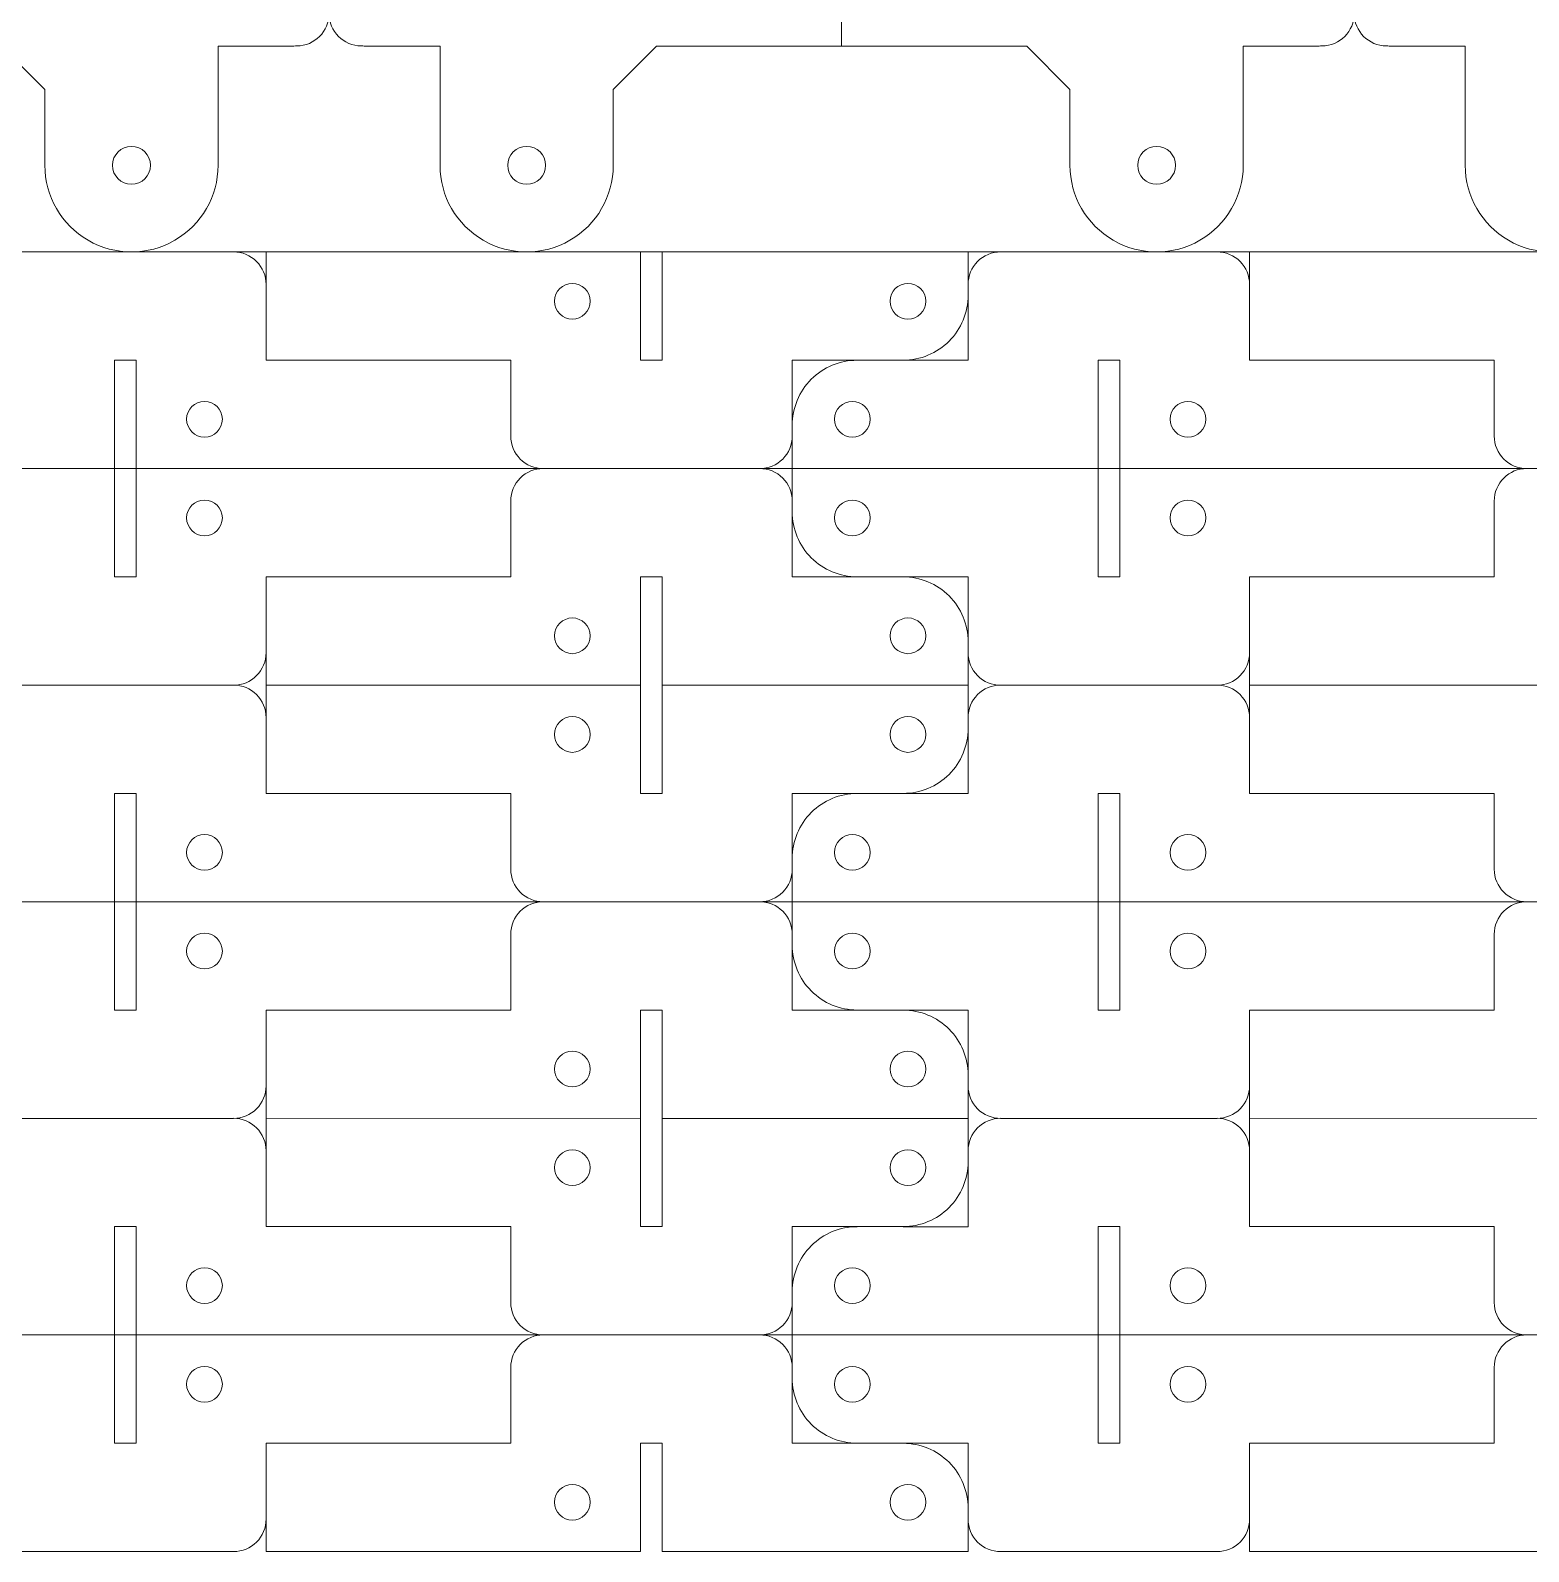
# Model space of a CAD drawing. Header units: millimetres. Extents: x -300 to 287, y -145 to 141.
# Drawn here: x -138.1 to 0.3, y -145 to -4.5 of the extents above; entities that cross this region are included whole.
import ezdxf

# ---------------------------------------------------------------- set-up
doc = ezdxf.new("R2010")
doc.units = ezdxf.units.MM
doc.header["$MEASUREMENT"] = 0
doc.layers.add('Layer 1', color=7, linetype='Continuous')

msp = doc.modelspace()

# ---------------------------------------------------------------- linework, layer by layer
at = {"layer": 'Layer 1', "lineweight": 9}
for points in [[(-88.4857, 4.0377), (-63.1422, 4.0377), (-63.1422, -5.9623), (-80.2357, -5.9623), (-84.2357, -9.9623), (-84.2357, -16.9623)], [(-157.8292, -5.9623), (-140.7357, -5.9623), (-136.7357, -9.9623), (-136.7357, -16.9623)], [(-113.992, -5.9623), (-120.7357, -5.9623), (-120.7357, -16.9623), (-120.7357, -5.9623)], [(-106.9794, -5.9623), (-100.2357, -5.9623), (-100.2357, -16.9623), (-100.2357, -5.9623)], [(-63.1423, -5.9623), (-46.0488, -5.9623), (-42.0488, -9.9623), (-42.0488, -16.9623)], [(-275.382, -41.9623), (-275.382, -34.9623), (-297.9755, -34.9623), (-297.9755, -24.9659), (244.0537, -24.9595)], [(-93.7056, -41.9623), (-93.7056, -34.9623), (-93.7056, -34.9595), (-116.2991, -34.9595), (-116.2991, -34.9623), (-116.2991, -24.9659)], [(-81.7056, -24.9623), (-81.7056, -34.9596), (-79.7056, -34.9596), (-79.7056, -24.9621)], [(-51.461, -28.9569), (-51.461, -24.9592)], [(-2.8674, -41.9623), (-2.8674, -34.9623), (-2.8674, -34.9595), (-25.4609, -34.9595), (-25.4609, -34.9623), (-25.4609, -24.9659)], [(-128.2991, -44.9595), (-128.2991, -44.9613), (-128.2991, -54.9586), (-130.2991, -54.9586), (-130.2991, -44.9611), (-130.2991, -44.9597), (-130.2991, -34.9622), (-128.2991, -34.9622), (-128.2991, -44.9595)], [(-67.7056, -41.9623), (-67.7056, -34.9569), (-57.461, -34.9569)], [(-37.4609, -44.9595), (-37.4609, -44.9613), (-37.4609, -54.9586), (-39.4609, -54.9586), (-39.4609, -44.9611), (-39.4609, -44.9597), (-39.4609, -34.9622), (-37.4609, -34.9622), (-37.4609, -44.9595)], [(-272.382, -44.9585), (269.6472, -44.9585)], [(-90.7056, -44.9585), (-90.7056, -44.9623)], [(-70.7056, -44.9585), (-70.7056, -44.9623)], [(0.1326, -44.9585), (0.1326, -44.9623)], [(-79.7056, -64.9583), (-79.7056, -74.9558), (-81.7056, -74.9558), (-81.7056, -64.9585), (-116.2991, -64.9549), (-116.2991, -54.9585), (-116.2991, -54.9613), (-93.7056, -54.9613), (-93.7056, -54.9585), (-93.7056, -47.9585)], [(-57.461, -54.9639), (-67.7056, -54.9639), (-67.7056, -47.9585)], [(11.1326, -64.9583), (11.1326, -74.9558), (9.1326, -74.9558), (9.1326, -64.9585), (-25.4609, -64.9549), (-25.4609, -54.9585), (-25.4609, -54.9613), (-2.8674, -54.9613), (-2.8674, -54.9585), (-2.8674, -47.9585)], [(-81.7056, -64.9585), (-81.7056, -54.9612), (-79.7056, -54.9612), (-79.7056, -64.9587), (-51.461, -64.9616), (-51.461, -60.9639)], [(-57.461, -54.9559), (-51.4609, -54.9559), (-51.4609, -61.9613)], [(-139.2991, -64.9613), (-119.2991, -64.9613)], [(-93.7056, -81.9585), (-93.7056, -74.9585), (-93.7056, -74.9557), (-116.2991, -74.9557), (-116.2991, -74.9585), (-116.2991, -64.9621)], [(-51.461, -68.9531), (-51.461, -64.9554)], [(-48.4609, -64.9613), (-28.4609, -64.9613)], [(-2.8674, -81.9585), (-2.8674, -74.9585), (-2.8674, -74.9557), (-25.4609, -74.9557), (-25.4609, -74.9585), (-25.4609, -64.9621)], [(-128.2991, -84.9557), (-128.2991, -84.9575), (-128.2991, -94.9548), (-130.2991, -94.9548), (-130.2991, -84.9573), (-130.2991, -84.9559), (-130.2991, -74.9584), (-128.2991, -74.9584), (-128.2991, -84.9557)], [(-67.7056, -81.9585), (-67.7056, -74.9531), (-57.461, -74.9531)], [(-37.4609, -84.9557), (-37.4609, -84.9575), (-37.4609, -94.9548), (-39.4609, -94.9548), (-39.4609, -84.9573), (-39.4609, -84.9559), (-39.4609, -74.9584), (-37.4609, -74.9584), (-37.4609, -84.9557)], [(-272.382, -84.9547), (269.6472, -84.9547)], [(-90.7056, -84.9547), (-90.7056, -84.9585)], [(-70.7056, -84.9547), (-70.7056, -84.9585)], [(0.1326, -84.9547), (0.1326, -84.9585)], [(-79.7056, -104.9545), (-79.7056, -114.952), (-81.7056, -114.952), (-81.7056, -104.9547), (-116.2991, -104.9511), (-116.2991, -94.9547), (-116.2991, -94.9575), (-93.7056, -94.9575), (-93.7056, -94.9547), (-93.7056, -87.9547)], [(-57.461, -94.9601), (-67.7056, -94.9601), (-67.7056, -87.9547)], [(11.1326, -104.9545), (11.1326, -114.952), (9.1326, -114.952), (9.1326, -104.9547), (-25.4609, -104.9511), (-25.4609, -94.9547), (-25.4609, -94.9575), (-2.8674, -94.9575), (-2.8674, -94.9547), (-2.8674, -87.9547)], [(-81.7056, -104.9547), (-81.7056, -94.9574), (-79.7056, -94.9574), (-79.7056, -104.9549), (-51.461, -104.9578), (-51.461, -100.9601)], [(-57.461, -94.9521), (-51.4609, -94.9521), (-51.4609, -101.9575)], [(-139.2991, -104.9575), (-119.2991, -104.9575)], [(-93.7056, -121.9547), (-93.7056, -114.9547), (-93.7056, -114.9519), (-116.2991, -114.9519), (-116.2991, -114.9547), (-116.2991, -104.9583)], [(-51.461, -104.9516), (-51.461, -108.9493)], [(-48.4609, -104.9575), (-28.4609, -104.9575)], [(-2.8674, -121.9547), (-2.8674, -114.9547), (-2.8674, -114.9519), (-25.4609, -114.9519), (-25.4609, -114.9547), (-25.4609, -104.9583)], [(-128.2991, -124.9519), (-128.2991, -124.9537), (-128.2991, -134.951), (-130.2991, -134.951), (-130.2991, -124.9535), (-130.2991, -124.9521), (-130.2991, -114.9546), (-128.2991, -114.9546), (-128.2991, -124.9519)], [(-57.461, -114.9493), (-67.7056, -114.9493), (-67.7056, -121.9547)], [(-37.4609, -124.9519), (-37.4609, -124.9537), (-37.4609, -134.951), (-39.4609, -134.951), (-39.4609, -124.9535), (-39.4609, -124.9521), (-39.4609, -114.9546), (-37.4609, -114.9546), (-37.4609, -124.9519)], [(269.6472, -124.9509), (-272.382, -124.9509)], [(-90.7056, -124.9509), (-90.7056, -124.9547)], [(-70.7056, -124.9547), (-70.7056, -124.9509)], [(0.1326, -124.9509), (0.1326, -124.9547)], [(-51.461, -140.9563), (-51.461, -144.954), (-79.7056, -144.9511), (-79.7056, -134.9536), (-81.7056, -134.9536), (-81.7056, -144.9509), (-116.2991, -144.9473), (-116.2991, -134.9509), (-116.2991, -134.9537), (-93.7056, -134.9537), (-93.7056, -134.9509), (-93.7056, -127.9509)], [(-67.7056, -127.9509), (-67.7056, -134.9563), (-57.461, -134.9563)], [(39.3772, -140.9563), (39.3772, -144.954), (11.1326, -144.9511), (11.1326, -134.9536), (9.1326, -134.9536), (9.1326, -144.9509), (-25.4609, -144.9473), (-25.4609, -134.9509), (-25.4609, -134.9537), (-2.8674, -134.9537), (-2.8674, -134.9509), (-2.8674, -127.9509)], [(-57.461, -134.9483), (-51.4609, -134.9483), (-51.4609, -141.9537)], [(-139.2991, -144.9537), (-119.2991, -144.9537)], [(-48.4609, -144.9537), (-28.4609, -144.9537)]]:
    msp.add_lwpolyline(points, dxfattribs=at)
at = {"layer": 'Layer 1', "color": 240, "lineweight": 9}
for points in [[(-19.3051, -5.9623), (-26.0488, -5.9623), (-26.0488, -16.9623), (-26.0488, -5.9623)], [(-5.5488, -5.9623), (-5.5488, -16.9623), (-5.5488, -5.9623), (-12.2925, -5.9623)], [(-57.461, -34.9649), (-51.4609, -34.9649), (-51.4609, -27.9595)], [(-67.7055, -47.9585), (-67.7055, -44.9582), (-67.7055, -44.9626), (-67.7055, -41.9623)], [(-57.461, -74.9611), (-51.4609, -74.9611), (-51.4609, -67.9557)], [(-67.7055, -87.9547), (-67.7055, -84.9544), (-67.7055, -84.9588), (-67.7055, -81.9585)], [(-57.461, -114.9573), (-51.4609, -114.9573), (-51.4609, -107.9519)], [(-67.7055, -127.9509), (-67.7055, -124.9506), (-67.7055, -124.955), (-67.7055, -121.9547)]]:
    msp.add_lwpolyline(points, dxfattribs=at)
at = {"layer": 'Layer 1', "lineweight": 9}
for points, knots in [([(-110.4857, -2.9445), (-110.4857, -4.5928), (-111.8155, -5.9324), (-113.4637, -5.9444), (-113.6399, -5.9457), (-113.8161, -5.9517), (-113.992, -5.9623)], [0, 0, 0, 0, 1, 1, 1, 2, 2, 2, 2]), ([(-110.4857, -2.9445), (-110.4857, -4.5928), (-109.1559, -5.9324), (-107.5077, -5.9444), (-107.3315, -5.9457), (-107.1553, -5.9517), (-106.9794, -5.9623)], [0, 0, 0, 0, 1, 1, 1, 2, 2, 2, 2]), ([(-136.7357, -16.9623), (-136.7357, -19.8204), (-135.2109, -22.4614), (-132.7357, -23.8905), (-130.2605, -25.3195), (-127.2109, -25.3195), (-124.7357, -23.8905), (-122.2605, -22.4614), (-120.7357, -19.8204), (-120.7357, -16.9623)], [0, 0, 0, 0, 1, 1, 1, 2, 2, 2, 3, 3, 3, 3]), ([(-84.2357, -16.9623), (-84.2357, -19.8204), (-85.7605, -22.4614), (-88.2357, -23.8905), (-90.7109, -25.3195), (-93.7605, -25.3195), (-96.2357, -23.8905), (-98.7109, -22.4614), (-100.2357, -19.8204), (-100.2357, -16.9623)], [0, 0, 0, 0, 1, 1, 1, 2, 2, 2, 3, 3, 3, 3]), ([(-42.0488, -16.9623), (-42.0488, -19.8204), (-40.524, -22.4614), (-38.0488, -23.8905), (-35.5736, -25.3195), (-32.524, -25.3195), (-30.0488, -23.8905), (-27.5736, -22.4614), (-26.0488, -19.8204), (-26.0488, -16.9623)], [0, 0, 0, 0, 1, 1, 1, 2, 2, 2, 3, 3, 3, 3]), ([(10.4512, -16.9623), (10.4512, -19.8204), (8.9264, -22.4614), (6.4512, -23.8905), (3.976, -25.3195), (0.9264, -25.3195), (-1.5488, -23.8905), (-4.024, -22.4614), (-5.5488, -19.8204), (-5.5488, -16.9623)], [0, 0, 0, 0, 1, 1, 1, 2, 2, 2, 3, 3, 3, 3]), ([(-57.461, -34.9569), (-55.8697, -34.9569), (-54.3436, -34.3248), (-53.2183, -33.1996), (-52.0931, -32.0744), (-51.461, -30.5482), (-51.461, -28.9569)], [0, 0, 0, 0, 1, 1, 1, 2, 2, 2, 2]), ([(-90.7056, -44.9623), (-91.5013, -44.9623), (-92.2643, -44.6463), (-92.8269, -44.0836), (-93.3895, -43.521), (-93.7056, -42.758), (-93.7056, -41.9623)], [0, 0, 0, 0, 1, 1, 1, 2, 2, 2, 2]), ([(-70.7056, -44.9623), (-69.91, -44.9623), (-69.1469, -44.6463), (-68.5843, -44.0836), (-68.0217, -43.521), (-67.7056, -42.758), (-67.7056, -41.9623)], [0, 0, 0, 0, 1, 1, 1, 2, 2, 2, 2]), ([(0.1326, -44.9623), (-0.6631, -44.9623), (-1.4261, -44.6463), (-1.9887, -44.0836), (-2.5513, -43.521), (-2.8674, -42.758), (-2.8674, -41.9623)], [0, 0, 0, 0, 1, 1, 1, 2, 2, 2, 2]), ([(-93.7056, -47.9585), (-93.7056, -47.1628), (-93.3895, -46.3998), (-92.8269, -45.8372), (-92.2643, -45.2745), (-91.5013, -44.9585), (-90.7056, -44.9585)], [0, 0, 0, 0, 1, 1, 1, 2, 2, 2, 2]), ([(-67.7056, -47.9585), (-67.7056, -47.1628), (-68.0217, -46.3998), (-68.5843, -45.8372), (-69.1469, -45.2745), (-69.91, -44.9585), (-70.7056, -44.9585)], [0, 0, 0, 0, 1, 1, 1, 2, 2, 2, 2]), ([(-2.8674, -47.9585), (-2.8674, -47.1628), (-2.5513, -46.3998), (-1.9887, -45.8372), (-1.4261, -45.2745), (-0.6631, -44.9585), (0.1326, -44.9585)], [0, 0, 0, 0, 1, 1, 1, 2, 2, 2, 2]), ([(-51.461, -60.9639), (-51.461, -59.3726), (-52.0931, -57.8464), (-53.2183, -56.7212), (-54.3436, -55.596), (-55.8697, -54.9639), (-57.461, -54.9639)], [0, 0, 0, 0, 1, 1, 1, 2, 2, 2, 2]), ([(-119.2991, -64.9613), (-118.5034, -64.9613), (-117.7404, -64.6453), (-117.1778, -64.0826), (-116.6152, -63.52), (-116.2991, -62.757), (-116.2991, -61.9613)], [0, 0, 0, 0, 1, 1, 1, 2, 2, 2, 2]), ([(-51.4609, -61.9613), (-51.4609, -62.757), (-51.1448, -63.52), (-50.5822, -64.0826), (-50.0196, -64.6453), (-49.2565, -64.9613), (-48.4609, -64.9613)], [0, 0, 0, 0, 1, 1, 1, 2, 2, 2, 2]), ([(-28.4609, -64.9613), (-27.6652, -64.9613), (-26.9022, -64.6453), (-26.3396, -64.0826), (-25.777, -63.52), (-25.4609, -62.757), (-25.4609, -61.9613)], [0, 0, 0, 0, 1, 1, 1, 2, 2, 2, 2]), ([(-57.461, -74.9531), (-55.8697, -74.9531), (-54.3436, -74.321), (-53.2183, -73.1958), (-52.0931, -72.0706), (-51.461, -70.5444), (-51.461, -68.9531)], [0, 0, 0, 0, 1, 1, 1, 2, 2, 2, 2]), ([(-90.7056, -84.9585), (-91.5013, -84.9585), (-92.2643, -84.6425), (-92.8269, -84.0798), (-93.3895, -83.5172), (-93.7056, -82.7542), (-93.7056, -81.9585)], [0, 0, 0, 0, 1, 1, 1, 2, 2, 2, 2]), ([(-70.7056, -84.9585), (-69.91, -84.9585), (-69.1469, -84.6425), (-68.5843, -84.0798), (-68.0217, -83.5172), (-67.7056, -82.7542), (-67.7056, -81.9585)], [0, 0, 0, 0, 1, 1, 1, 2, 2, 2, 2]), ([(0.1326, -84.9585), (-0.6631, -84.9585), (-1.4261, -84.6425), (-1.9887, -84.0798), (-2.5513, -83.5172), (-2.8674, -82.7542), (-2.8674, -81.9585)], [0, 0, 0, 0, 1, 1, 1, 2, 2, 2, 2]), ([(-93.7056, -87.9547), (-93.7056, -87.159), (-93.3895, -86.396), (-92.8269, -85.8334), (-92.2643, -85.2707), (-91.5013, -84.9547), (-90.7056, -84.9547)], [0, 0, 0, 0, 1, 1, 1, 2, 2, 2, 2]), ([(-67.7056, -87.9547), (-67.7056, -87.159), (-68.0217, -86.396), (-68.5843, -85.8334), (-69.1469, -85.2707), (-69.91, -84.9547), (-70.7056, -84.9547)], [0, 0, 0, 0, 1, 1, 1, 2, 2, 2, 2]), ([(-2.8674, -87.9547), (-2.8674, -87.159), (-2.5513, -86.396), (-1.9887, -85.8334), (-1.4261, -85.2707), (-0.6631, -84.9547), (0.1326, -84.9547)], [0, 0, 0, 0, 1, 1, 1, 2, 2, 2, 2]), ([(-51.461, -100.9601), (-51.461, -99.3688), (-52.0931, -97.8426), (-53.2183, -96.7174), (-54.3436, -95.5922), (-55.8697, -94.9601), (-57.461, -94.9601)], [0, 0, 0, 0, 1, 1, 1, 2, 2, 2, 2]), ([(-119.2991, -104.9575), (-118.5034, -104.9575), (-117.7404, -104.6415), (-117.1778, -104.0788), (-116.6152, -103.5162), (-116.2991, -102.7532), (-116.2991, -101.9575)], [0, 0, 0, 0, 1, 1, 1, 2, 2, 2, 2]), ([(-51.4609, -101.9575), (-51.4609, -102.7532), (-51.1448, -103.5162), (-50.5822, -104.0788), (-50.0196, -104.6415), (-49.2565, -104.9575), (-48.4609, -104.9575)], [0, 0, 0, 0, 1, 1, 1, 2, 2, 2, 2]), ([(-28.4609, -104.9575), (-27.6652, -104.9575), (-26.9022, -104.6415), (-26.3396, -104.0788), (-25.777, -103.5162), (-25.4609, -102.7532), (-25.4609, -101.9575)], [0, 0, 0, 0, 1, 1, 1, 2, 2, 2, 2]), ([(-51.461, -108.9493), (-51.461, -110.5406), (-52.0931, -112.0668), (-53.2183, -113.192), (-54.3436, -114.3172), (-55.8697, -114.9493), (-57.461, -114.9493)], [0, 0, 0, 0, 1, 1, 1, 2, 2, 2, 2]), ([(-90.7056, -124.9547), (-91.5013, -124.9547), (-92.2643, -124.6387), (-92.8269, -124.076), (-93.3895, -123.5134), (-93.7056, -122.7504), (-93.7056, -121.9547)], [0, 0, 0, 0, 1, 1, 1, 2, 2, 2, 2]), ([(-67.7056, -121.9547), (-67.7056, -122.7504), (-68.0217, -123.5134), (-68.5843, -124.076), (-69.1469, -124.6387), (-69.91, -124.9547), (-70.7056, -124.9547)], [0, 0, 0, 0, 1, 1, 1, 2, 2, 2, 2]), ([(0.1326, -124.9547), (-0.6631, -124.9547), (-1.4261, -124.6387), (-1.9887, -124.076), (-2.5513, -123.5134), (-2.8674, -122.7504), (-2.8674, -121.9547)], [0, 0, 0, 0, 1, 1, 1, 2, 2, 2, 2]), ([(-93.7056, -127.9509), (-93.7056, -127.1552), (-93.3895, -126.3922), (-92.8269, -125.8296), (-92.2643, -125.2669), (-91.5013, -124.9509), (-90.7056, -124.9509)], [0, 0, 0, 0, 1, 1, 1, 2, 2, 2, 2]), ([(-70.7056, -124.9509), (-69.91, -124.9509), (-69.1469, -125.2669), (-68.5843, -125.8296), (-68.0217, -126.3922), (-67.7056, -127.1552), (-67.7056, -127.9509)], [0, 0, 0, 0, 1, 1, 1, 2, 2, 2, 2]), ([(-2.8674, -127.9509), (-2.8674, -127.1552), (-2.5513, -126.3922), (-1.9887, -125.8296), (-1.4261, -125.2669), (-0.6631, -124.9509), (0.1326, -124.9509)], [0, 0, 0, 0, 1, 1, 1, 2, 2, 2, 2]), ([(-57.461, -134.9563), (-55.8697, -134.9563), (-54.3436, -135.5884), (-53.2183, -136.7136), (-52.0931, -137.8388), (-51.461, -139.365), (-51.461, -140.9563)], [0, 0, 0, 0, 1, 1, 1, 2, 2, 2, 2]), ([(-119.2991, -144.9537), (-118.5034, -144.9537), (-117.7404, -144.6377), (-117.1778, -144.075), (-116.6152, -143.5124), (-116.2991, -142.7494), (-116.2991, -141.9537)], [0, 0, 0, 0, 1, 1, 1, 2, 2, 2, 2]), ([(-51.4609, -141.9537), (-51.4609, -142.7494), (-51.1448, -143.5124), (-50.5822, -144.075), (-50.0196, -144.6377), (-49.2565, -144.9537), (-48.4609, -144.9537)], [0, 0, 0, 0, 1, 1, 1, 2, 2, 2, 2]), ([(-28.4609, -144.9537), (-27.6652, -144.9537), (-26.9022, -144.6377), (-26.3396, -144.075), (-25.777, -143.5124), (-25.4609, -142.7494), (-25.4609, -141.9537)], [0, 0, 0, 0, 1, 1, 1, 2, 2, 2, 2])]:
    msp.add_open_spline(points, degree=3, knots=knots, dxfattribs=at)
at = {"layer": 'Layer 1', "color": 240, "lineweight": 9}
for points, knots in [([(-12.2925, -5.9623), (-12.4684, -5.9517), (-12.6446, -5.9457), (-12.8208, -5.9444), (-14.469, -5.9324), (-15.7988, -4.5928), (-15.7988, -2.9445), (-15.7988, -4.5928), (-17.1286, -5.9324), (-18.7768, -5.9444), (-18.953, -5.9457), (-19.1292, -5.9517), (-19.3051, -5.9623)], [0, 0, 0, 0, 1, 1, 1, 2, 2, 2, 3, 3, 3, 4, 4, 4, 4]), ([(-128.7357, -15.2123), (-129.7022, -15.2123), (-130.4857, -15.9958), (-130.4857, -16.9623), (-130.4857, -17.9288), (-129.7022, -18.7123), (-128.7357, -18.7123), (-127.7692, -18.7123), (-126.9857, -17.9288), (-126.9857, -16.9623), (-126.9857, -15.9958), (-127.7692, -15.2123), (-128.7357, -15.2123)], [0, 0, 0, 0, 1, 1, 1, 2, 2, 2, 3, 3, 3, 4, 4, 4, 4]), ([(-92.2357, -15.2123), (-91.2692, -15.2123), (-90.4857, -15.9958), (-90.4857, -16.9623), (-90.4857, -17.9288), (-91.2692, -18.7123), (-92.2357, -18.7123), (-93.2022, -18.7123), (-93.9857, -17.9288), (-93.9857, -16.9623), (-93.9857, -15.9958), (-93.2022, -15.2123), (-92.2357, -15.2123)], [0, 0, 0, 0, 1, 1, 1, 2, 2, 2, 3, 3, 3, 4, 4, 4, 4]), ([(-34.0488, -15.2123), (-35.0153, -15.2123), (-35.7988, -15.9958), (-35.7988, -16.9623), (-35.7988, -17.9288), (-35.0153, -18.7123), (-34.0488, -18.7123), (-33.0823, -18.7123), (-32.2988, -17.9288), (-32.2988, -16.9623), (-32.2988, -15.9958), (-33.0823, -15.2123), (-34.0488, -15.2123)], [0, 0, 0, 0, 1, 1, 1, 2, 2, 2, 3, 3, 3, 4, 4, 4, 4]), ([(-119.2991, -24.9595), (-118.5034, -24.9595), (-117.7404, -25.2755), (-117.1778, -25.8382), (-116.6152, -26.4008), (-116.2991, -27.1638), (-116.2991, -27.9595)], [0, 0, 0, 0, 1, 1, 1, 2, 2, 2, 2]), ([(-51.4609, -27.9595), (-51.4609, -27.1638), (-51.1448, -26.4008), (-50.5822, -25.8382), (-50.0196, -25.2755), (-49.2565, -24.9595), (-48.4609, -24.9595)], [0, 0, 0, 0, 1, 1, 1, 2, 2, 2, 2]), ([(-28.4609, -24.9595), (-27.6652, -24.9595), (-26.9022, -25.2755), (-26.3396, -25.8382), (-25.777, -26.4008), (-25.4609, -27.1638), (-25.4609, -27.9595)], [0, 0, 0, 0, 1, 1, 1, 2, 2, 2, 2]), ([(-88.0148, -27.8662), (-87.1036, -27.8662), (-86.3648, -28.6049), (-86.3648, -29.5162), (-86.3648, -30.4274), (-87.1036, -31.1662), (-88.0148, -31.1662), (-88.9261, -31.1662), (-89.6648, -30.4274), (-89.6648, -29.5162), (-89.6648, -28.6049), (-88.9261, -27.8662), (-88.0148, -27.8662)], [0, 0, 0, 0, 1, 1, 1, 2, 2, 2, 3, 3, 3, 4, 4, 4, 4]), ([(-57.0148, -27.8662), (-56.1036, -27.8662), (-55.3648, -28.6049), (-55.3648, -29.5162), (-55.3648, -30.4274), (-56.1036, -31.1662), (-57.0148, -31.1662), (-57.9261, -31.1662), (-58.6648, -30.4274), (-58.6648, -29.5162), (-58.6648, -28.6049), (-57.9261, -27.8662), (-57.0148, -27.8662)], [0, 0, 0, 0, 1, 1, 1, 2, 2, 2, 3, 3, 3, 4, 4, 4, 4]), ([(-67.7055, -40.9649), (-67.7055, -39.3736), (-67.0734, -37.8474), (-65.9482, -36.7222), (-64.8229, -35.597), (-63.2968, -34.9649), (-61.7055, -34.9649)], [0, 0, 0, 0, 1, 1, 1, 2, 2, 2, 2]), ([(-121.9899, -42.0556), (-122.9011, -42.0556), (-123.6399, -41.3169), (-123.6399, -40.4056), (-123.6399, -39.4944), (-122.9011, -38.7556), (-121.9899, -38.7556), (-121.0786, -38.7556), (-120.3399, -39.4944), (-120.3399, -40.4056), (-120.3399, -41.3169), (-121.0786, -42.0556), (-121.9899, -42.0556)], [0, 0, 0, 0, 1, 1, 1, 2, 2, 2, 3, 3, 3, 4, 4, 4, 4]), ([(-62.1517, -42.0556), (-63.0629, -42.0556), (-63.8017, -41.3169), (-63.8017, -40.4056), (-63.8017, -39.4944), (-63.0629, -38.7556), (-62.1517, -38.7556), (-61.2404, -38.7556), (-60.5017, -39.4944), (-60.5017, -40.4056), (-60.5017, -41.3169), (-61.2404, -42.0556), (-62.1517, -42.0556)], [0, 0, 0, 0, 1, 1, 1, 2, 2, 2, 3, 3, 3, 4, 4, 4, 4]), ([(-31.1517, -42.0556), (-32.0629, -42.0556), (-32.8017, -41.3169), (-32.8017, -40.4056), (-32.8017, -39.4944), (-32.0629, -38.7556), (-31.1517, -38.7556), (-30.2404, -38.7556), (-29.5017, -39.4944), (-29.5017, -40.4056), (-29.5017, -41.3169), (-30.2404, -42.0556), (-31.1517, -42.0556)], [0, 0, 0, 0, 1, 1, 1, 2, 2, 2, 3, 3, 3, 4, 4, 4, 4]), ([(-121.9899, -47.8652), (-122.9011, -47.8652), (-123.6399, -48.6039), (-123.6399, -49.5152), (-123.6399, -50.4264), (-122.9011, -51.1652), (-121.9899, -51.1652), (-121.0786, -51.1652), (-120.3399, -50.4264), (-120.3399, -49.5152), (-120.3399, -48.6039), (-121.0786, -47.8652), (-121.9899, -47.8652)], [0, 0, 0, 0, 1, 1, 1, 2, 2, 2, 3, 3, 3, 4, 4, 4, 4]), ([(-67.7055, -48.9559), (-67.7055, -50.5472), (-67.0734, -52.0734), (-65.9482, -53.1986), (-64.8229, -54.3238), (-63.2968, -54.9559), (-61.7055, -54.9559)], [0, 0, 0, 0, 1, 1, 1, 2, 2, 2, 2]), ([(-62.1517, -47.8652), (-63.0629, -47.8652), (-63.8017, -48.6039), (-63.8017, -49.5152), (-63.8017, -50.4264), (-63.0629, -51.1652), (-62.1517, -51.1652), (-61.2404, -51.1652), (-60.5017, -50.4264), (-60.5017, -49.5152), (-60.5017, -48.6039), (-61.2404, -47.8652), (-62.1517, -47.8652)], [0, 0, 0, 0, 1, 1, 1, 2, 2, 2, 3, 3, 3, 4, 4, 4, 4]), ([(-31.1517, -47.8652), (-32.0629, -47.8652), (-32.8017, -48.6039), (-32.8017, -49.5152), (-32.8017, -50.4264), (-32.0629, -51.1652), (-31.1517, -51.1652), (-30.2404, -51.1652), (-29.5017, -50.4264), (-29.5017, -49.5152), (-29.5017, -48.6039), (-30.2404, -47.8652), (-31.1517, -47.8652)], [0, 0, 0, 0, 1, 1, 1, 2, 2, 2, 3, 3, 3, 4, 4, 4, 4]), ([(-88.0148, -62.0546), (-87.1036, -62.0546), (-86.3648, -61.3159), (-86.3648, -60.4046), (-86.3648, -59.4934), (-87.1036, -58.7546), (-88.0148, -58.7546), (-88.9261, -58.7546), (-89.6648, -59.4934), (-89.6648, -60.4046), (-89.6648, -61.3159), (-88.9261, -62.0546), (-88.0148, -62.0546)], [0, 0, 0, 0, 1, 1, 1, 2, 2, 2, 3, 3, 3, 4, 4, 4, 4]), ([(-57.0148, -62.0546), (-56.1036, -62.0546), (-55.3648, -61.3159), (-55.3648, -60.4046), (-55.3648, -59.4934), (-56.1036, -58.7546), (-57.0148, -58.7546), (-57.9261, -58.7546), (-58.6648, -59.4934), (-58.6648, -60.4046), (-58.6648, -61.3159), (-57.9261, -62.0546), (-57.0148, -62.0546)], [0, 0, 0, 0, 1, 1, 1, 2, 2, 2, 3, 3, 3, 4, 4, 4, 4]), ([(-119.2991, -64.9557), (-118.5034, -64.9557), (-117.7404, -65.2717), (-117.1778, -65.8344), (-116.6152, -66.397), (-116.2991, -67.16), (-116.2991, -67.9557)], [0, 0, 0, 0, 1, 1, 1, 2, 2, 2, 2]), ([(-51.4609, -67.9557), (-51.4609, -67.16), (-51.1448, -66.397), (-50.5822, -65.8344), (-50.0196, -65.2717), (-49.2565, -64.9557), (-48.4609, -64.9557)], [0, 0, 0, 0, 1, 1, 1, 2, 2, 2, 2]), ([(-28.4609, -64.9557), (-27.6652, -64.9557), (-26.9022, -65.2717), (-26.3396, -65.8344), (-25.777, -66.397), (-25.4609, -67.16), (-25.4609, -67.9557)], [0, 0, 0, 0, 1, 1, 1, 2, 2, 2, 2]), ([(-88.0148, -67.8624), (-87.1036, -67.8624), (-86.3648, -68.6011), (-86.3648, -69.5124), (-86.3648, -70.4236), (-87.1036, -71.1624), (-88.0148, -71.1624), (-88.9261, -71.1624), (-89.6648, -70.4236), (-89.6648, -69.5124), (-89.6648, -68.6011), (-88.9261, -67.8624), (-88.0148, -67.8624)], [0, 0, 0, 0, 1, 1, 1, 2, 2, 2, 3, 3, 3, 4, 4, 4, 4]), ([(-57.0148, -67.8624), (-56.1036, -67.8624), (-55.3648, -68.6011), (-55.3648, -69.5124), (-55.3648, -70.4236), (-56.1036, -71.1624), (-57.0148, -71.1624), (-57.9261, -71.1624), (-58.6648, -70.4236), (-58.6648, -69.5124), (-58.6648, -68.6011), (-57.9261, -67.8624), (-57.0148, -67.8624)], [0, 0, 0, 0, 1, 1, 1, 2, 2, 2, 3, 3, 3, 4, 4, 4, 4]), ([(-67.7055, -80.9611), (-67.7055, -79.3698), (-67.0734, -77.8436), (-65.9482, -76.7184), (-64.8229, -75.5932), (-63.2968, -74.9611), (-61.7055, -74.9611)], [0, 0, 0, 0, 1, 1, 1, 2, 2, 2, 2]), ([(-121.9899, -82.0518), (-122.9011, -82.0518), (-123.6399, -81.3131), (-123.6399, -80.4018), (-123.6399, -79.4906), (-122.9011, -78.7518), (-121.9899, -78.7518), (-121.0786, -78.7518), (-120.3399, -79.4906), (-120.3399, -80.4018), (-120.3399, -81.3131), (-121.0786, -82.0518), (-121.9899, -82.0518)], [0, 0, 0, 0, 1, 1, 1, 2, 2, 2, 3, 3, 3, 4, 4, 4, 4]), ([(-62.1517, -82.0518), (-63.0629, -82.0518), (-63.8017, -81.3131), (-63.8017, -80.4018), (-63.8017, -79.4906), (-63.0629, -78.7518), (-62.1517, -78.7518), (-61.2404, -78.7518), (-60.5017, -79.4906), (-60.5017, -80.4018), (-60.5017, -81.3131), (-61.2404, -82.0518), (-62.1517, -82.0518)], [0, 0, 0, 0, 1, 1, 1, 2, 2, 2, 3, 3, 3, 4, 4, 4, 4]), ([(-31.1517, -82.0518), (-32.0629, -82.0518), (-32.8017, -81.3131), (-32.8017, -80.4018), (-32.8017, -79.4906), (-32.0629, -78.7518), (-31.1517, -78.7518), (-30.2404, -78.7518), (-29.5017, -79.4906), (-29.5017, -80.4018), (-29.5017, -81.3131), (-30.2404, -82.0518), (-31.1517, -82.0518)], [0, 0, 0, 0, 1, 1, 1, 2, 2, 2, 3, 3, 3, 4, 4, 4, 4]), ([(-121.9899, -87.8614), (-122.9011, -87.8614), (-123.6399, -88.6001), (-123.6399, -89.5114), (-123.6399, -90.4226), (-122.9011, -91.1614), (-121.9899, -91.1614), (-121.0786, -91.1614), (-120.3399, -90.4226), (-120.3399, -89.5114), (-120.3399, -88.6001), (-121.0786, -87.8614), (-121.9899, -87.8614)], [0, 0, 0, 0, 1, 1, 1, 2, 2, 2, 3, 3, 3, 4, 4, 4, 4]), ([(-62.1517, -87.8614), (-63.0629, -87.8614), (-63.8017, -88.6001), (-63.8017, -89.5114), (-63.8017, -90.4226), (-63.0629, -91.1614), (-62.1517, -91.1614), (-61.2404, -91.1614), (-60.5017, -90.4226), (-60.5017, -89.5114), (-60.5017, -88.6001), (-61.2404, -87.8614), (-62.1517, -87.8614)], [0, 0, 0, 0, 1, 1, 1, 2, 2, 2, 3, 3, 3, 4, 4, 4, 4]), ([(-31.1517, -87.8614), (-32.0629, -87.8614), (-32.8017, -88.6001), (-32.8017, -89.5114), (-32.8017, -90.4226), (-32.0629, -91.1614), (-31.1517, -91.1614), (-30.2404, -91.1614), (-29.5017, -90.4226), (-29.5017, -89.5114), (-29.5017, -88.6001), (-30.2404, -87.8614), (-31.1517, -87.8614)], [0, 0, 0, 0, 1, 1, 1, 2, 2, 2, 3, 3, 3, 4, 4, 4, 4]), ([(-67.7055, -88.9521), (-67.7055, -90.5434), (-67.0734, -92.0696), (-65.9482, -93.1948), (-64.8229, -94.32), (-63.2968, -94.9521), (-61.7055, -94.9521)], [0, 0, 0, 0, 1, 1, 1, 2, 2, 2, 2]), ([(-88.0148, -102.0508), (-87.1036, -102.0508), (-86.3648, -101.3121), (-86.3648, -100.4008), (-86.3648, -99.4896), (-87.1036, -98.7508), (-88.0148, -98.7508), (-88.9261, -98.7508), (-89.6648, -99.4896), (-89.6648, -100.4008), (-89.6648, -101.3121), (-88.9261, -102.0508), (-88.0148, -102.0508)], [0, 0, 0, 0, 1, 1, 1, 2, 2, 2, 3, 3, 3, 4, 4, 4, 4]), ([(-57.0148, -102.0508), (-56.1036, -102.0508), (-55.3648, -101.3121), (-55.3648, -100.4008), (-55.3648, -99.4896), (-56.1036, -98.7508), (-57.0148, -98.7508), (-57.9261, -98.7508), (-58.6648, -99.4896), (-58.6648, -100.4008), (-58.6648, -101.3121), (-57.9261, -102.0508), (-57.0148, -102.0508)], [0, 0, 0, 0, 1, 1, 1, 2, 2, 2, 3, 3, 3, 4, 4, 4, 4]), ([(-119.2991, -104.9519), (-118.5034, -104.9519), (-117.7404, -105.2679), (-117.1778, -105.8306), (-116.6152, -106.3932), (-116.2991, -107.1562), (-116.2991, -107.9519)], [0, 0, 0, 0, 1, 1, 1, 2, 2, 2, 2]), ([(-51.4609, -107.9519), (-51.4609, -107.1562), (-51.1448, -106.3932), (-50.5822, -105.8306), (-50.0196, -105.2679), (-49.2565, -104.9519), (-48.4609, -104.9519)], [0, 0, 0, 0, 1, 1, 1, 2, 2, 2, 2]), ([(-28.4609, -104.9519), (-27.6652, -104.9519), (-26.9022, -105.2679), (-26.3396, -105.8306), (-25.777, -106.3932), (-25.4609, -107.1562), (-25.4609, -107.9519)], [0, 0, 0, 0, 1, 1, 1, 2, 2, 2, 2]), ([(-88.0148, -107.8586), (-87.1036, -107.8586), (-86.3648, -108.5973), (-86.3648, -109.5086), (-86.3648, -110.4198), (-87.1036, -111.1586), (-88.0148, -111.1586), (-88.9261, -111.1586), (-89.6648, -110.4198), (-89.6648, -109.5086), (-89.6648, -108.5973), (-88.9261, -107.8586), (-88.0148, -107.8586)], [0, 0, 0, 0, 1, 1, 1, 2, 2, 2, 3, 3, 3, 4, 4, 4, 4]), ([(-57.0148, -107.8586), (-56.1036, -107.8586), (-55.3648, -108.5973), (-55.3648, -109.5086), (-55.3648, -110.4198), (-56.1036, -111.1586), (-57.0148, -111.1586), (-57.9261, -111.1586), (-58.6648, -110.4198), (-58.6648, -109.5086), (-58.6648, -108.5973), (-57.9261, -107.8586), (-57.0148, -107.8586)], [0, 0, 0, 0, 1, 1, 1, 2, 2, 2, 3, 3, 3, 4, 4, 4, 4]), ([(-67.7055, -120.9573), (-67.7055, -119.366), (-67.0734, -117.8398), (-65.9482, -116.7146), (-64.8229, -115.5894), (-63.2968, -114.9573), (-61.7055, -114.9573)], [0, 0, 0, 0, 1, 1, 1, 2, 2, 2, 2]), ([(-121.9899, -122.048), (-122.9011, -122.048), (-123.6399, -121.3093), (-123.6399, -120.398), (-123.6399, -119.4868), (-122.9011, -118.748), (-121.9899, -118.748), (-121.0786, -118.748), (-120.3399, -119.4868), (-120.3399, -120.398), (-120.3399, -121.3093), (-121.0786, -122.048), (-121.9899, -122.048)], [0, 0, 0, 0, 1, 1, 1, 2, 2, 2, 3, 3, 3, 4, 4, 4, 4]), ([(-62.1517, -122.048), (-63.0629, -122.048), (-63.8017, -121.3093), (-63.8017, -120.398), (-63.8017, -119.4868), (-63.0629, -118.748), (-62.1517, -118.748), (-61.2404, -118.748), (-60.5017, -119.4868), (-60.5017, -120.398), (-60.5017, -121.3093), (-61.2404, -122.048), (-62.1517, -122.048)], [0, 0, 0, 0, 1, 1, 1, 2, 2, 2, 3, 3, 3, 4, 4, 4, 4]), ([(-31.1517, -122.048), (-32.0629, -122.048), (-32.8017, -121.3093), (-32.8017, -120.398), (-32.8017, -119.4868), (-32.0629, -118.748), (-31.1517, -118.748), (-30.2404, -118.748), (-29.5017, -119.4868), (-29.5017, -120.398), (-29.5017, -121.3093), (-30.2404, -122.048), (-31.1517, -122.048)], [0, 0, 0, 0, 1, 1, 1, 2, 2, 2, 3, 3, 3, 4, 4, 4, 4]), ([(-121.9899, -127.8576), (-122.9011, -127.8576), (-123.6399, -128.5963), (-123.6399, -129.5076), (-123.6399, -130.4188), (-122.9011, -131.1576), (-121.9899, -131.1576), (-121.0786, -131.1576), (-120.3399, -130.4188), (-120.3399, -129.5076), (-120.3399, -128.5963), (-121.0786, -127.8576), (-121.9899, -127.8576)], [0, 0, 0, 0, 1, 1, 1, 2, 2, 2, 3, 3, 3, 4, 4, 4, 4]), ([(-67.7055, -128.9483), (-67.7055, -130.5396), (-67.0734, -132.0658), (-65.9482, -133.191), (-64.8229, -134.3162), (-63.2968, -134.9483), (-61.7055, -134.9483)], [0, 0, 0, 0, 1, 1, 1, 2, 2, 2, 2]), ([(-62.1517, -127.8576), (-63.0629, -127.8576), (-63.8017, -128.5963), (-63.8017, -129.5076), (-63.8017, -130.4188), (-63.0629, -131.1576), (-62.1517, -131.1576), (-61.2404, -131.1576), (-60.5017, -130.4188), (-60.5017, -129.5076), (-60.5017, -128.5963), (-61.2404, -127.8576), (-62.1517, -127.8576)], [0, 0, 0, 0, 1, 1, 1, 2, 2, 2, 3, 3, 3, 4, 4, 4, 4]), ([(-31.1517, -127.8576), (-32.0629, -127.8576), (-32.8017, -128.5963), (-32.8017, -129.5076), (-32.8017, -130.4188), (-32.0629, -131.1576), (-31.1517, -131.1576), (-30.2404, -131.1576), (-29.5017, -130.4188), (-29.5017, -129.5076), (-29.5017, -128.5963), (-30.2404, -127.8576), (-31.1517, -127.8576)], [0, 0, 0, 0, 1, 1, 1, 2, 2, 2, 3, 3, 3, 4, 4, 4, 4]), ([(-88.0148, -142.047), (-87.1036, -142.047), (-86.3648, -141.3083), (-86.3648, -140.397), (-86.3648, -139.4858), (-87.1036, -138.747), (-88.0148, -138.747), (-88.9261, -138.747), (-89.6648, -139.4858), (-89.6648, -140.397), (-89.6648, -141.3083), (-88.9261, -142.047), (-88.0148, -142.047)], [0, 0, 0, 0, 1, 1, 1, 2, 2, 2, 3, 3, 3, 4, 4, 4, 4]), ([(-57.0148, -142.047), (-56.1036, -142.047), (-55.3648, -141.3083), (-55.3648, -140.397), (-55.3648, -139.4858), (-56.1036, -138.747), (-57.0148, -138.747), (-57.9261, -138.747), (-58.6648, -139.4858), (-58.6648, -140.397), (-58.6648, -141.3083), (-57.9261, -142.047), (-57.0148, -142.047)], [0, 0, 0, 0, 1, 1, 1, 2, 2, 2, 3, 3, 3, 4, 4, 4, 4])]:
    msp.add_open_spline(points, degree=3, knots=knots, dxfattribs=at)

doc.saveas('drawing.dxf')
